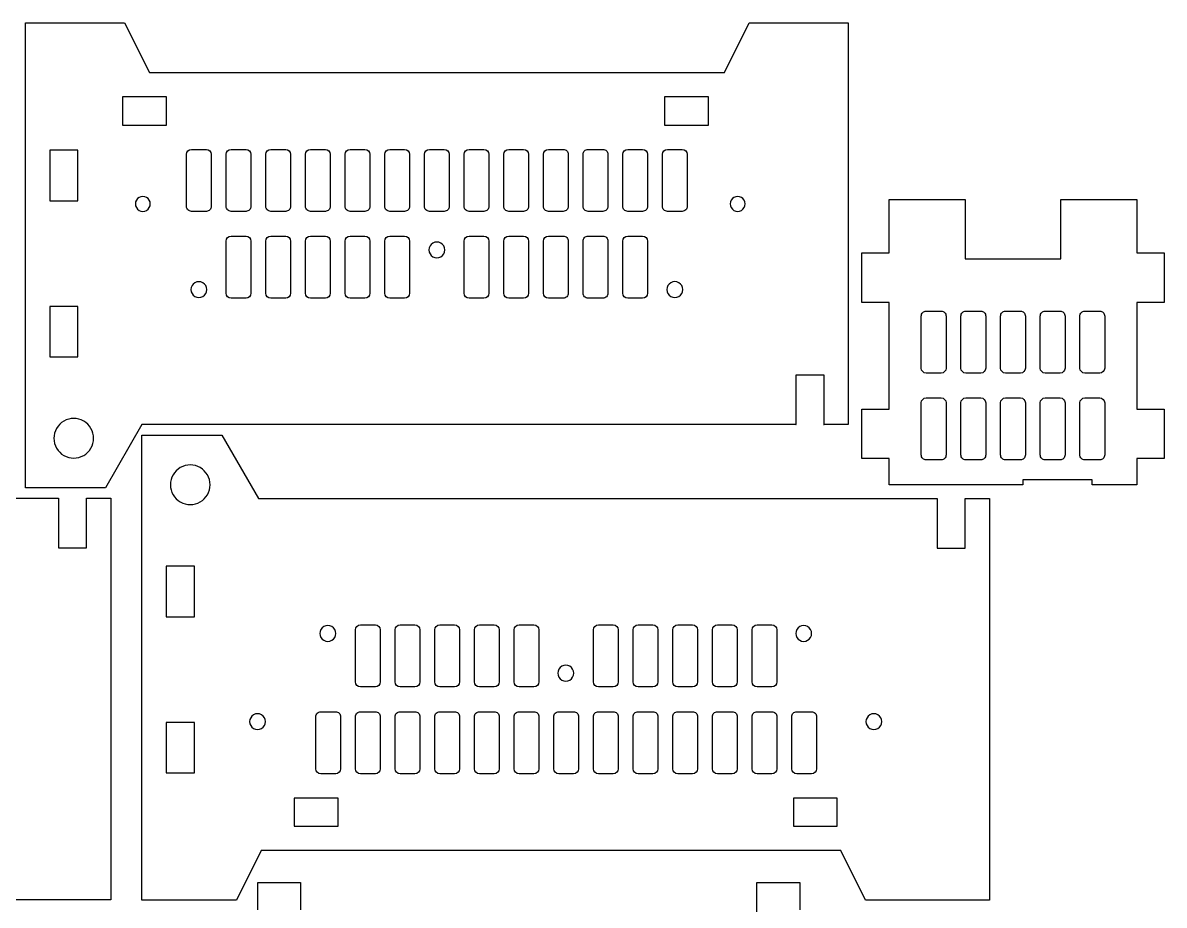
# Model space of a CAD drawing. Extents: x 15 to 433, y 11 to 392.
# Drawn here: x 187.1 to 417.4, y 214.4 to 392.3 of the extents above; entities that cross this region are included whole.
import ezdxf

# ---------------------------------------------------------------- set-up
doc = ezdxf.new("R2010")
doc.units = 0
doc.layers.add('Layer_1', color=7, linetype='CONTINUOUS')

msp = doc.modelspace()

# ---------------------------------------------------------------- linework, layer by layer
at = {"layer": 'Layer_1', "color": 7}
for points in [[(343.061779, 311.257976), (343.161765, 311.257976), (343.161765, 311.257958), (339.355935, 311.257958), (339.355935, 311.257693), (211.161799, 311.257693), (203.800742, 298.507964), (187.661756, 298.507964), (187.661756, 392.258174), (207.661862, 392.258174), (212.661909, 382.258145), (328.66212, 382.258145), (333.662119, 392.258174), (353.662251, 392.258174), (353.662251, 311.257662), (348.662226, 311.257662), (348.662226, 311.257926), (348.662226, 311.257926), (348.662226, 311.257945), (348.762239, 311.257945), (348.762239, 321.257966), (348.662226, 321.257966), (348.662226, 321.257966), (343.162215, 321.257966), (343.162215, 321.257966), (343.062229, 321.257966)], [(216.095938, 377.358132), (207.244879, 377.358132), (207.244879, 371.658098), (216.095938, 371.658098)], [(325.42774, 377.358132), (316.576721, 377.358132), (316.576721, 371.658098), (325.42774, 371.658098)], [(192.561473, 366.607932), (192.561473, 356.407904), (198.261475, 356.407904), (198.261475, 366.607932)], [(377.205337, 344.653554), (396.555387, 344.653554), (396.555387, 356.65358), (411.880223, 356.65358), (411.880223, 345.903685), (417.380226, 345.903685), (417.380226, 335.903698), (411.880223, 335.903698), (411.880223, 314.403615), (417.380226, 314.403615), (417.380226, 304.403602), (411.880223, 304.403602), (411.880223, 299.153418), (402.880441, 299.153418), (402.880441, 300.153412), (388.880402, 300.153412), (388.880402, 299.153418), (361.880501, 299.153418), (361.880501, 304.403602), (356.380498, 304.403602), (356.380498, 314.403615), (361.880501, 314.403615), (361.880501, 335.903698), (356.380498, 335.903698), (356.380498, 345.903685), (361.880501, 345.903685), (361.880501, 356.65358), (377.205337, 356.65358)], [(198.261475, 335.10787), (192.561473, 335.10787), (192.561473, 324.907848), (198.261475, 324.907848)], [(194.302665, 296.459805), (194.302665, 286.459789), (200.002672, 286.459789), (200.002672, 296.459805), (204.903135, 296.459805), (204.903135, 215.459634), (184.903002, 215.459634), (179.903004, 225.459661), (63.902763, 225.459661), (58.902754, 215.459634), (38.902634, 215.459634), (38.902634, 309.209531), (55.04162, 309.209531), (62.40268, 296.459805)], [(371.561453, 286.391368), (377.261455, 286.391368), (377.261455, 296.391386), (382.161145, 296.391386), (382.161145, 215.390575), (357.161098, 215.390575), (352.161078, 225.390602), (235.245016, 225.390602), (230.245002, 215.390575), (211.160961, 215.390575), (211.160961, 309.141118), (227.299949, 309.141118), (234.661009, 296.391386), (371.561453, 296.391386)], [(216.061127, 272.541008), (221.761137, 272.541008), (221.761137, 282.741036), (216.061127, 282.741036)], [(216.061127, 241.040949), (221.761137, 241.040949), (221.761137, 251.240974), (216.061127, 251.240974)], [(241.895177, 230.29059), (250.7462, 230.29059), (250.7462, 235.990627), (241.895177, 235.990627)], [(342.576144, 230.29059), (351.42715, 230.29059), (351.42715, 235.990627), (342.576144, 235.990627)]]:
    msp.add_lwpolyline(points, close=True, dxfattribs=at)
for points in [[(221.161548, 366.757922), (224.161528, 366.757922)], [(229.161548, 366.757922), (232.161555, 366.757922)], [(237.161548, 366.757922), (240.161555, 366.757922)], [(245.161575, 366.757922), (248.161581, 366.757922)], [(253.161601, 366.757922), (256.161608, 366.757922)], [(261.161627, 366.757922), (264.161608, 366.757922)], [(269.161627, 366.757922), (272.161634, 366.757922)], [(277.161654, 366.757922), (280.161634, 366.757922)], [(285.161649, 366.757922), (288.161658, 366.757922)], [(293.161659, 366.757922), (296.161666, 366.757922)], [(301.161694, 366.757922), (304.161679, 366.757922)], [(309.161707, 366.757922), (312.161719, 366.757922)], [(317.161717, 366.757922), (320.161729, 366.757922)], [(220.161528, 355.25776), (220.161528, 365.757928)], [(225.161548, 365.757928), (225.161548, 355.25776)], [(228.161555, 355.25776), (228.161555, 365.757928)], [(233.161548, 365.757928), (233.161548, 355.25776)], [(236.161555, 355.25776), (236.161555, 365.757928)], [(241.161575, 365.757928), (241.161575, 355.25776)], [(244.161555, 355.25776), (244.161555, 365.757928)], [(249.161575, 365.757928), (249.161575, 355.25776)], [(252.161608, 355.25776), (252.161608, 365.757928)], [(257.161601, 365.757928), (257.161601, 355.25776)], [(260.161608, 355.25776), (260.161608, 365.757928)], [(265.161627, 365.757928), (265.161627, 355.25776)], [(268.161634, 355.25776), (268.161634, 365.757928)], [(273.161627, 365.757928), (273.161627, 355.25776)], [(276.161634, 355.25776), (276.161634, 365.757928)], [(281.161654, 365.757928), (281.161654, 355.25776)], [(284.16165, 355.25776), (284.16165, 365.757928)], [(289.161654, 365.757928), (289.161654, 355.25776)], [(292.161663, 355.25776), (292.161663, 365.757928)], [(297.161688, 365.757928), (297.161688, 355.25776)], [(300.161674, 355.25776), (300.161674, 365.757928)], [(305.161702, 365.757928), (305.161702, 355.25776)], [(308.161711, 355.25776), (308.161711, 365.757928)], [(313.161712, 365.757928), (313.161712, 355.25776)], [(316.161724, 355.25776), (316.161724, 365.757928)], [(321.161723, 365.757928), (321.161723, 355.25776)], [(224.161528, 354.257737), (221.161548, 354.257737)], [(232.161555, 354.257737), (229.161548, 354.257737)], [(240.161555, 354.257737), (237.161548, 354.257737)], [(248.161581, 354.257737), (245.161575, 354.257737)], [(256.161608, 354.257737), (253.161601, 354.257737)], [(264.161608, 354.257737), (261.161627, 354.257737)], [(272.161634, 354.257737), (269.161627, 354.257737)], [(280.161634, 354.257737), (277.161654, 354.257737)], [(288.161658, 354.257737), (285.161649, 354.257737)], [(296.161666, 354.257737), (293.161659, 354.257737)], [(304.161679, 354.257737), (301.161694, 354.257737)], [(312.161719, 354.257737), (309.161707, 354.257737)], [(320.161729, 354.257737), (317.161717, 354.257737)], [(228.161555, 337.757706), (228.161555, 348.257904)], [(229.161548, 349.257897), (232.161555, 349.257897)], [(233.161548, 348.257904), (233.161548, 337.757706)], [(236.161555, 337.757706), (236.161555, 348.257904)], [(237.161548, 349.257897), (240.161555, 349.257897)], [(241.161575, 348.257904), (241.161575, 337.757706)], [(244.161555, 337.757706), (244.161555, 348.257904)], [(245.161575, 349.257897), (248.161581, 349.257897)], [(249.161575, 348.257904), (249.161575, 337.757706)], [(252.161608, 337.757706), (252.161608, 348.257904)], [(253.161601, 349.257897), (256.161608, 349.257897)], [(257.161601, 348.257904), (257.161601, 337.757706)], [(260.161608, 337.757706), (260.161608, 348.257904)], [(261.161627, 349.257897), (264.161608, 349.257897)], [(265.161627, 348.257904), (265.161627, 337.757706)], [(276.161634, 337.757706), (276.161634, 348.257904)], [(277.161654, 349.257897), (280.161634, 349.257897)], [(281.161654, 348.257904), (281.161654, 337.757706)], [(284.16165, 337.757706), (284.16165, 348.257904)], [(285.161649, 349.257897), (288.161658, 349.257897)], [(289.161654, 348.257904), (289.161654, 337.757706)], [(292.161663, 337.757706), (292.161663, 348.257904)], [(293.161659, 349.257897), (296.161666, 349.257897)], [(297.161688, 348.257904), (297.161688, 337.757706)], [(300.161674, 337.757706), (300.161674, 348.257904)], [(301.161694, 349.257897), (304.161679, 349.257897)], [(305.161702, 348.257904), (305.161702, 337.757706)], [(308.161711, 337.757706), (308.161711, 348.257904)], [(309.161707, 349.257897), (312.161719, 349.257897)], [(313.161712, 348.257904), (313.161712, 337.757706)], [(232.161555, 336.757713), (229.161548, 336.757713)], [(240.161555, 336.757713), (237.161548, 336.757713)], [(248.161581, 336.757713), (245.161575, 336.757713)], [(256.161608, 336.757713), (253.161601, 336.757713)], [(264.161608, 336.757713), (261.161627, 336.757713)], [(280.161634, 336.757713), (277.161654, 336.757713)], [(288.161658, 336.757713), (285.161649, 336.757713)], [(296.161666, 336.757713), (293.161659, 336.757713)], [(304.161679, 336.757713), (301.161694, 336.757713)], [(312.161719, 336.757713), (309.161707, 336.757713)], [(369.380332, 334.153557), (372.380339, 334.153557)], [(377.380359, 334.153557), (380.380365, 334.153557)], [(385.380359, 334.153557), (388.380365, 334.153557)], [(393.380385, 334.153557), (396.380365, 334.153557)], [(401.380385, 334.153557), (404.380418, 334.153557)], [(368.380339, 322.653356), (368.380339, 333.153511)], [(373.380332, 333.153511), (373.380332, 322.653356)], [(376.380339, 322.653356), (376.380339, 333.153511)], [(381.380359, 333.153511), (381.380359, 322.653356)], [(384.380365, 322.653356), (384.380365, 333.153511)], [(389.380359, 333.153511), (389.380359, 322.653356)], [(392.380365, 322.653356), (392.380365, 333.153511)], [(397.380385, 333.153511), (397.380385, 322.653356)], [(400.380392, 322.653356), (400.380392, 333.153511)], [(405.380412, 333.153511), (405.380412, 322.653356)], [(372.380339, 321.653362), (369.380332, 321.653362)], [(380.380365, 321.653362), (377.380359, 321.653362)], [(388.380365, 321.653362), (385.380359, 321.653362)], [(396.380365, 321.653362), (393.380385, 321.653362)], [(404.380418, 321.653362), (401.380385, 321.653362)], [(368.380339, 305.153326), (368.380339, 315.653508)], [(369.380332, 316.653501), (372.380339, 316.653501)], [(373.380332, 315.653508), (373.380332, 305.153326)], [(376.380339, 305.153326), (376.380339, 315.653508)], [(377.380359, 316.653501), (380.380365, 316.653501)], [(381.380359, 315.653508), (381.380359, 305.153326)], [(384.380365, 305.153326), (384.380365, 315.653508)], [(385.380359, 316.653501), (388.380365, 316.653501)], [(389.380359, 315.653508), (389.380359, 305.153326)], [(392.380365, 305.153326), (392.380365, 315.653508)], [(393.380385, 316.653501), (396.380365, 316.653501)], [(397.380385, 315.653508), (397.380385, 305.153326)], [(400.380392, 305.153326), (400.380392, 315.653508)], [(401.380385, 316.653501), (404.380418, 316.653501)], [(405.380412, 315.653508), (405.380412, 305.153326)], [(372.380339, 304.153306), (369.380332, 304.153306)], [(380.380365, 304.153306), (377.380359, 304.153306)], [(388.380365, 304.153306), (385.380359, 304.153306)], [(396.380365, 304.153306), (393.380385, 304.153306)], [(404.380418, 304.153306), (401.380385, 304.153306)], [(254.248322, 259.390821), (254.248322, 269.891016)], [(255.248324, 270.891012), (258.24833, 270.891012)], [(259.248331, 269.891016), (259.248331, 259.390821)], [(262.248335, 259.390821), (262.248335, 269.891016)], [(263.248339, 270.891012), (266.248343, 270.891012)], [(267.248347, 269.891016), (267.248347, 259.390821)], [(270.248354, 259.390821), (270.248354, 269.891016)], [(271.248355, 270.891012), (274.248362, 270.891012)], [(275.248363, 269.891016), (275.248363, 259.390821)], [(278.248367, 259.390821), (278.248367, 269.891016)], [(279.248371, 270.891012), (282.248378, 270.891012)], [(283.248379, 269.891016), (283.248379, 259.390821)], [(286.248386, 259.390821), (286.248386, 269.891016)], [(287.248387, 270.891012), (290.248404, 270.891012)], [(291.248398, 269.891016), (291.248398, 259.390821)], [(302.248404, 259.390821), (302.248404, 269.891016)], [(303.248424, 270.891012), (306.248404, 270.891012)], [(307.248424, 269.891016), (307.248424, 259.390821)], [(310.248431, 259.390821), (310.248431, 269.891016)], [(311.248424, 270.891012), (314.248431, 270.891012)], [(315.248424, 269.891016), (315.248424, 259.390821)], [(318.248431, 259.390821), (318.248431, 269.891016)], [(319.248451, 270.891012), (322.248457, 270.891012)], [(323.248477, 269.891016), (323.248477, 259.390821)], [(326.248457, 259.390821), (326.248457, 269.891016)], [(327.248477, 270.891012), (330.248484, 270.891012)], [(331.248477, 269.891016), (331.248477, 259.390821)], [(334.248484, 259.390821), (334.248484, 269.891016)], [(335.248477, 270.891012), (338.248484, 270.891012)], [(339.248477, 269.891016), (339.248477, 259.390821)], [(258.24833, 258.390825), (255.248324, 258.390825)], [(266.248343, 258.390825), (263.248339, 258.390825)], [(274.248362, 258.390825), (271.248355, 258.390825)], [(282.248378, 258.390825), (279.248371, 258.390825)], [(290.248404, 258.390825), (287.248387, 258.390825)], [(306.248404, 258.390825), (303.248424, 258.390825)], [(314.248431, 258.390825), (311.248424, 258.390825)], [(322.248457, 258.390825), (319.248451, 258.390825)], [(330.248484, 258.390825), (327.248477, 258.390825)], [(338.248484, 258.390825), (335.248477, 258.390825)], [(247.248305, 253.390983), (250.248312, 253.390983)], [(255.248324, 253.390983), (258.24833, 253.390983)], [(263.248339, 253.390983), (266.248343, 253.390983)], [(271.248355, 253.390983), (274.248362, 253.390983)], [(279.248371, 253.390983), (282.248378, 253.390983)], [(287.248387, 253.390983), (290.248404, 253.390983)], [(295.248398, 253.390983), (298.248404, 253.390983)], [(303.248424, 253.390983), (306.248404, 253.390983)], [(311.248424, 253.390983), (314.248431, 253.390983)], [(319.248451, 253.390983), (322.248457, 253.390983)], [(327.248477, 253.390983), (330.248484, 253.390983)], [(335.248477, 253.390983), (338.248484, 253.390983)], [(343.248503, 253.390983), (346.24851, 253.390983)], [(246.248304, 241.890794), (246.248304, 252.390963)], [(251.248316, 252.390963), (251.248316, 241.890794)], [(254.248322, 241.890794), (254.248322, 252.390963)], [(259.248331, 252.390963), (259.248331, 241.890794)], [(262.248335, 241.890794), (262.248335, 252.390963)], [(267.248347, 252.390963), (267.248347, 241.890794)], [(270.248354, 241.890794), (270.248354, 252.390963)], [(275.248363, 252.390963), (275.248363, 241.890794)], [(278.248367, 241.890794), (278.248367, 252.390963)], [(283.248379, 252.390963), (283.248379, 241.890794)], [(286.248386, 241.890794), (286.248386, 252.390963)], [(291.248398, 252.390963), (291.248398, 241.890794)], [(294.248404, 241.890794), (294.248404, 252.390963)], [(299.248398, 252.390963), (299.248398, 241.890794)], [(302.248404, 241.890794), (302.248404, 252.390963)], [(307.248424, 252.390963), (307.248424, 241.890794)], [(310.248431, 241.890794), (310.248431, 252.390963)], [(315.248424, 252.390963), (315.248424, 241.890794)], [(318.248431, 241.890794), (318.248431, 252.390963)], [(323.248477, 252.390963), (323.248477, 241.890794)], [(326.248457, 241.890794), (326.248457, 252.390963)], [(331.248477, 252.390963), (331.248477, 241.890794)], [(334.248484, 241.890794), (334.248484, 252.390963)], [(339.248477, 252.390963), (339.248477, 241.890794)], [(342.248484, 241.890794), (342.248484, 252.390963)], [(347.248503, 252.390963), (347.248503, 241.890794)], [(250.248312, 240.890798), (247.248305, 240.890798)], [(258.24833, 240.890798), (255.248324, 240.890798)], [(266.248343, 240.890798), (263.248339, 240.890798)], [(274.248362, 240.890798), (271.248355, 240.890798)], [(282.248378, 240.890798), (279.248371, 240.890798)], [(290.248404, 240.890798), (287.248387, 240.890798)], [(298.248404, 240.890798), (295.248398, 240.890798)], [(306.248404, 240.890798), (303.248424, 240.890798)], [(314.248431, 240.890798), (311.248424, 240.890798)], [(322.248457, 240.890798), (319.248451, 240.890798)], [(330.248484, 240.890798), (327.248477, 240.890798)], [(338.248484, 240.890798), (335.248477, 240.890798)], [(346.24851, 240.890798), (343.248503, 240.890798)], [(234.532234, 213.448056), (234.532234, 218.94807), (243.183252, 218.94807), (243.183252, 213.448056)], [(335.213182, 211.448056), (335.213182, 218.94807), (343.864189, 218.94807), (343.864189, 213.448056)]]:
    msp.add_lwpolyline(points, dxfattribs=at)
for points in [[(220.161528, 365.757928), (220.161528, 366.310212), (220.609256, 366.757922), (221.161548, 366.757922)], [(224.161528, 366.757922), (224.71382, 366.757922), (225.161548, 366.310212), (225.161548, 365.757928)], [(228.161555, 365.757928), (228.161555, 366.310212), (228.609256, 366.757922), (229.161548, 366.757922)], [(232.161555, 366.757922), (232.71382, 366.757922), (233.161548, 366.310212), (233.161548, 365.757928)], [(236.161555, 365.757928), (236.161555, 366.310212), (236.609283, 366.757922), (237.161548, 366.757922)], [(240.161555, 366.757922), (240.713846, 366.757922), (241.161548, 366.310212), (241.161575, 365.757928)], [(244.161555, 365.757928), (244.161581, 366.310212), (244.609283, 366.757922), (245.161575, 366.757922)], [(248.161581, 366.757922), (248.713846, 366.757922), (249.161575, 366.310212), (249.161575, 365.757928)], [(252.161608, 365.757928), (252.161608, 366.310212), (252.609309, 366.757922), (253.161601, 366.757922)], [(256.161608, 366.757922), (256.713899, 366.757922), (257.161601, 366.310212), (257.161601, 365.757928)], [(260.161608, 365.757928), (260.161608, 366.310212), (260.609336, 366.757922), (261.161627, 366.757922)], [(264.161608, 366.757922), (264.713899, 366.757922), (265.161627, 366.310212), (265.161627, 365.757928)], [(268.161634, 365.757928), (268.161634, 366.310212), (268.609336, 366.757922), (269.161627, 366.757922)], [(272.161634, 366.757922), (272.713899, 366.757922), (273.161627, 366.310212), (273.161627, 365.757928)], [(276.161634, 365.757928), (276.161634, 366.310212), (276.609362, 366.757922), (277.161654, 366.757922)], [(280.161634, 366.757922), (280.713926, 366.757922), (281.161627, 366.310212), (281.161654, 365.757928)], [(284.16165, 365.757928), (284.161658, 366.310209), (284.609368, 366.757919), (285.161649, 366.757922)], [(288.161658, 366.757922), (288.713939, 366.757919), (289.161649, 366.310209), (289.161654, 365.757928)], [(292.161663, 365.757928), (292.161668, 366.310209), (292.609378, 366.757919), (293.161659, 366.757922)], [(296.161666, 366.757922), (296.426887, 366.757927), (296.681247, 366.652575), (296.868786, 366.465041)], [(296.868786, 366.465041), (297.056329, 366.277501), (297.161688, 366.023147), (297.161688, 365.757928)], [(300.161674, 365.757928), (300.161676, 366.023147), (300.267036, 366.277501), (300.454578, 366.465041)], [(300.454578, 366.465041), (300.642118, 366.652575), (300.896475, 366.757927), (301.161694, 366.757922)], [(304.161679, 366.757922), (304.426898, 366.757927), (304.681258, 366.652575), (304.868797, 366.465041)], [(304.868797, 366.465041), (305.056339, 366.277501), (305.161699, 366.023147), (305.161702, 365.757928)], [(308.161711, 365.757928), (308.161716, 366.310209), (308.609426, 366.757919), (309.161707, 366.757922)], [(312.161719, 366.757922), (312.713997, 366.757919), (313.161707, 366.310209), (313.161712, 365.757928)], [(316.161724, 365.757928), (316.161727, 366.310209), (316.609436, 366.757919), (317.161717, 366.757922)], [(320.161729, 366.757922), (320.714008, 366.757919), (321.161717, 366.310209), (321.161723, 365.757928)], [(210.594585, 357.058039), (210.130321, 356.789846), (209.844491, 356.294247), (209.844888, 355.758087)], [(212.09525, 357.058039), (211.630959, 357.326231), (211.05885, 357.326231), (210.594585, 357.058039)], [(212.844921, 355.758087), (212.844921, 356.294247), (212.559488, 356.789846), (212.09525, 357.058039)], [(330.595154, 357.057129), (330.131051, 356.789179), (329.845152, 356.293988), (329.845152, 355.758087)], [(332.09516, 357.057129), (331.631059, 357.32508), (331.059257, 357.32508), (330.595154, 357.057129)], [(332.845164, 355.758087), (332.845164, 356.293988), (332.559263, 356.789179), (332.09516, 357.057129)], [(209.844888, 355.758087), (209.844888, 355.221927), (210.130321, 354.726328), (210.594585, 354.458135)], [(212.09525, 354.458135), (212.559488, 354.726328), (212.845318, 355.221927), (212.844921, 355.758087)], [(220.454422, 354.550636), (220.266885, 354.738178), (220.161528, 354.992541), (220.161528, 355.25776)], [(225.161548, 355.25776), (225.161548, 354.992541), (225.056191, 354.738178), (224.868654, 354.550636)], [(228.454422, 354.550636), (228.266885, 354.738178), (228.161528, 354.992541), (228.161555, 355.25776)], [(233.161548, 355.25776), (233.161548, 354.992541), (233.056191, 354.738178), (232.868654, 354.550636)], [(236.454449, 354.550636), (236.266912, 354.738178), (236.161555, 354.992541), (236.161555, 355.25776)], [(241.161575, 355.25776), (241.161575, 354.992541), (241.056217, 354.738178), (240.868681, 354.550636)], [(244.454449, 354.550636), (244.266912, 354.738178), (244.161555, 354.992541), (244.161555, 355.25776)], [(249.161575, 355.25776), (249.161575, 354.992541), (249.056217, 354.738178), (248.868681, 354.550636)], [(252.454502, 354.550636), (252.266965, 354.738178), (252.161608, 354.992541), (252.161608, 355.25776)], [(257.161601, 355.25776), (257.161601, 354.992541), (257.05627, 354.738178), (256.868734, 354.550636)], [(260.454502, 354.550636), (260.266965, 354.738178), (260.161608, 354.992541), (260.161608, 355.25776)], [(265.161627, 355.25776), (265.161627, 354.992541), (265.05627, 354.738178), (264.868734, 354.550636)], [(268.454502, 354.550636), (268.266965, 354.738178), (268.161608, 354.992541), (268.161634, 355.25776)], [(273.161627, 355.25776), (273.161627, 354.992541), (273.05627, 354.738178), (272.868734, 354.550636)], [(276.454528, 354.550636), (276.266991, 354.738178), (276.161634, 354.992541), (276.161634, 355.25776)], [(281.161654, 355.25776), (281.161654, 354.992541), (281.056297, 354.738178), (280.86876, 354.550636)], [(284.454536, 354.550642), (284.267002, 354.738181), (284.161645, 354.992541), (284.16165, 355.25776)], [(289.161654, 355.25776), (289.161657, 354.992541), (289.056305, 354.738181), (288.868768, 354.550642)], [(292.454547, 354.550642), (292.267012, 354.738181), (292.161655, 354.992541), (292.161663, 355.25776)], [(297.161688, 355.25776), (297.161694, 354.992538), (297.056336, 354.738173), (296.868797, 354.550631)], [(300.454568, 354.550631), (300.267028, 354.738173), (300.161668, 354.992538), (300.161674, 355.25776)], [(305.161702, 355.25776), (305.161704, 354.992538), (305.056347, 354.738173), (304.868808, 354.550631)], [(308.454597, 354.550642), (308.26706, 354.738181), (308.161708, 354.992541), (308.161711, 355.25776)], [(313.161712, 355.25776), (313.161717, 354.992541), (313.056363, 354.738181), (312.868826, 354.550642)], [(316.454607, 354.550642), (316.267071, 354.738181), (316.161716, 354.992541), (316.161724, 355.25776)], [(321.161723, 355.25776), (321.161728, 354.992541), (321.056373, 354.738181), (320.868837, 354.550642)], [(329.845152, 355.758087), (329.845152, 355.222189), (330.131051, 354.726994), (330.595154, 354.459043)], [(332.09516, 354.459043), (332.559263, 354.726994), (332.845164, 355.222189), (332.845164, 355.758087)], [(210.594585, 354.458135), (211.05885, 354.189943), (211.630959, 354.189943), (212.09525, 354.458135)], [(221.161548, 354.257737), (220.896303, 354.257737), (220.641959, 354.363097), (220.454422, 354.550636)], [(224.868654, 354.550636), (224.681117, 354.363097), (224.426747, 354.257737), (224.161528, 354.257737)], [(229.161548, 354.257737), (228.89633, 354.257737), (228.641959, 354.363097), (228.454422, 354.550636)], [(232.868654, 354.550636), (232.681117, 354.363097), (232.426773, 354.257737), (232.161555, 354.257737)], [(237.161548, 354.257737), (236.89633, 354.257737), (236.641985, 354.363097), (236.454449, 354.550636)], [(240.868681, 354.550636), (240.681144, 354.363097), (240.426773, 354.257737), (240.161555, 354.257737)], [(245.161575, 354.257737), (244.896356, 354.257737), (244.641985, 354.363097), (244.454449, 354.550636)], [(248.868681, 354.550636), (248.681144, 354.363097), (248.4268, 354.257737), (248.161581, 354.257737)], [(253.161601, 354.257737), (252.896382, 354.257737), (252.642038, 354.363097), (252.454502, 354.550636)], [(256.868734, 354.550636), (256.681197, 354.363097), (256.426826, 354.257737), (256.161608, 354.257737)], [(261.161627, 354.257737), (260.896382, 354.257737), (260.642038, 354.363097), (260.454502, 354.550636)], [(264.868734, 354.550636), (264.681197, 354.363097), (264.426826, 354.257737), (264.161608, 354.257737)], [(269.161627, 354.257737), (268.896409, 354.257737), (268.642038, 354.363097), (268.454502, 354.550636)], [(272.868734, 354.550636), (272.681197, 354.363097), (272.426853, 354.257737), (272.161634, 354.257737)], [(277.161654, 354.257737), (276.896409, 354.257737), (276.642065, 354.363097), (276.454528, 354.550636)], [(280.86876, 354.550636), (280.681223, 354.363097), (280.426853, 354.257737), (280.161634, 354.257737)], [(285.161649, 354.257737), (284.896427, 354.25774), (284.642073, 354.363099), (284.454536, 354.550642)], [(288.868768, 354.550642), (288.681234, 354.363099), (288.426876, 354.25774), (288.161658, 354.257737)], [(293.161659, 354.257737), (292.896438, 354.25774), (292.642083, 354.363099), (292.454547, 354.550642)], [(296.868797, 354.550631), (296.681255, 354.363089), (296.426892, 354.257732), (296.161666, 354.257737)], [(301.161694, 354.257737), (300.896472, 354.257732), (300.64211, 354.363089), (300.454568, 354.550631)], [(304.868808, 354.550631), (304.681266, 354.363089), (304.426903, 354.257732), (304.161679, 354.257737)], [(309.161707, 354.257737), (308.896486, 354.25774), (308.642131, 354.363099), (308.454597, 354.550642)], [(312.868826, 354.550642), (312.681292, 354.363099), (312.426935, 354.25774), (312.161719, 354.257737)], [(317.161717, 354.257737), (316.896496, 354.25774), (316.642142, 354.363099), (316.454607, 354.550642)], [(320.868837, 354.550642), (320.681303, 354.363099), (320.426945, 354.25774), (320.161729, 354.257737)], [(330.595154, 354.459043), (331.059257, 354.191094), (331.631059, 354.191094), (332.09516, 354.459043)], [(228.161555, 348.257904), (228.161555, 348.810185), (228.609256, 349.257897), (229.161548, 349.257897)], [(232.161555, 349.257897), (232.71382, 349.257897), (233.161548, 348.810185), (233.161548, 348.257904)], [(236.161555, 348.257904), (236.161555, 348.810185), (236.609283, 349.257897), (237.161548, 349.257897)], [(240.161555, 349.257897), (240.713846, 349.257897), (241.161548, 348.810185), (241.161575, 348.257904)], [(244.161555, 348.257904), (244.161581, 348.810185), (244.609283, 349.257897), (245.161575, 349.257897)], [(248.161581, 349.257897), (248.713846, 349.257897), (249.161575, 348.810185), (249.161575, 348.257904)], [(252.161608, 348.257904), (252.161608, 348.810185), (252.609309, 349.257897), (253.161601, 349.257897)], [(256.161608, 349.257897), (256.713899, 349.257897), (257.161601, 348.810185), (257.161601, 348.257904)], [(260.161608, 348.257904), (260.161608, 348.810185), (260.609336, 349.257897), (261.161627, 349.257897)], [(264.161608, 349.257897), (264.713899, 349.257897), (265.161627, 348.810185), (265.161627, 348.257904)], [(269.861636, 347.865331), (269.366574, 347.579517), (269.061615, 347.051316), (269.061615, 346.479686)], [(271.461625, 347.865331), (270.96659, 348.151144), (270.356672, 348.151144), (269.861636, 347.865331)], [(272.26162, 346.479686), (272.26162, 347.051316), (271.956661, 347.579517), (271.461625, 347.865331)], [(276.161634, 348.257904), (276.161634, 348.810185), (276.609362, 349.257897), (277.161654, 349.257897)], [(280.161634, 349.257897), (280.713926, 349.257897), (281.161627, 348.810185), (281.161654, 348.257904)], [(284.16165, 348.257904), (284.161658, 348.810182), (284.609368, 349.257892), (285.161649, 349.257897)], [(288.161658, 349.257897), (288.713939, 349.257892), (289.161649, 348.810182), (289.161654, 348.257904)], [(292.161663, 348.257904), (292.161668, 348.810182), (292.609378, 349.257892), (293.161659, 349.257897)], [(296.161666, 349.257897), (296.426887, 349.257902), (296.681247, 349.152548), (296.868786, 348.965011)], [(296.868786, 348.965011), (297.056329, 348.777477), (297.161688, 348.523122), (297.161688, 348.257904)], [(300.161674, 348.257904), (300.161676, 348.523122), (300.267036, 348.777477), (300.454578, 348.965011)], [(300.454578, 348.965011), (300.642118, 349.152548), (300.896475, 349.257902), (301.161694, 349.257897)], [(304.161679, 349.257897), (304.426898, 349.257902), (304.681258, 349.152548), (304.868797, 348.965011)], [(304.868797, 348.965011), (305.056339, 348.777477), (305.161699, 348.523122), (305.161702, 348.257904)], [(308.161711, 348.257904), (308.161716, 348.810182), (308.609426, 349.257892), (309.161707, 349.257897)], [(312.161719, 349.257897), (312.713997, 349.257892), (313.161707, 348.810182), (313.161712, 348.257904)], [(269.061615, 346.479686), (269.061615, 345.908061), (269.366574, 345.379857), (269.861636, 345.094043)], [(271.461625, 345.094043), (271.956661, 345.379857), (272.26162, 345.908061), (272.26162, 346.479686)], [(269.861636, 345.094043), (270.356672, 344.80823), (270.96659, 344.80823), (271.461625, 345.094043)], [(221.861001, 339.866855), (221.365701, 339.580633), (221.060874, 339.051739), (221.061536, 338.479675)], [(221.061536, 338.479675), (221.061536, 337.907611), (221.365701, 337.378722), (221.861001, 337.092498)], [(223.462075, 339.866855), (222.966748, 340.153076), (222.356328, 340.153076), (221.861001, 339.866855)], [(224.261541, 338.479675), (224.261541, 339.051739), (223.957376, 339.580633), (223.462075, 339.866855)], [(223.462075, 337.092498), (223.957376, 337.378722), (224.262202, 337.907611), (224.261541, 338.479675)], [(317.859959, 339.870405), (317.364021, 339.583234), (317.059543, 339.052752), (317.061731, 338.479675)], [(317.061731, 338.479675), (317.059615, 337.9066), (317.364021, 337.376118), (317.859959, 337.088947)], [(319.463485, 339.870405), (318.967548, 340.157576), (318.355894, 340.157576), (317.859959, 339.870405)], [(320.261713, 338.479675), (320.263829, 339.052752), (319.959423, 339.583234), (319.463485, 339.870405)], [(319.463485, 337.088947), (319.959423, 337.376118), (320.263901, 337.9066), (320.261713, 338.479675)], [(221.861001, 337.092498), (222.356328, 336.806277), (222.966748, 336.806277), (223.462075, 337.092498)], [(229.161548, 336.757713), (228.609256, 336.757713), (228.161555, 337.205422), (228.161555, 337.757706)], [(233.161548, 337.757706), (233.161548, 337.205422), (232.71382, 336.757713), (232.161555, 336.757713)], [(237.161548, 336.757713), (236.609283, 336.757713), (236.161555, 337.205422), (236.161555, 337.757706)], [(241.161575, 337.757706), (241.161548, 337.205422), (240.713846, 336.757713), (240.161555, 336.757713)], [(245.161575, 336.757713), (244.609283, 336.757713), (244.161581, 337.205422), (244.161555, 337.757706)], [(249.161575, 337.757706), (249.161575, 337.205422), (248.713846, 336.757713), (248.161581, 336.757713)], [(253.161601, 336.757713), (252.609309, 336.757713), (252.161608, 337.205422), (252.161608, 337.757706)], [(257.161601, 337.757706), (257.161601, 337.205422), (256.713899, 336.757713), (256.161608, 336.757713)], [(261.161627, 336.757713), (260.609336, 336.757713), (260.161608, 337.205422), (260.161608, 337.757706)], [(265.161627, 337.757706), (265.161627, 337.205422), (264.713899, 336.757713), (264.161608, 336.757713)], [(277.161654, 336.757713), (276.609362, 336.757713), (276.161634, 337.205422), (276.161634, 337.757706)], [(281.161654, 337.757706), (281.161627, 337.205422), (280.713926, 336.757713), (280.161634, 336.757713)], [(285.161649, 336.757713), (284.609368, 336.757715), (284.161658, 337.205425), (284.16165, 337.757706)], [(289.161654, 337.757706), (289.161649, 337.205425), (288.713939, 336.757715), (288.161658, 336.757713)], [(293.161659, 336.757713), (292.609378, 336.757715), (292.161668, 337.205425), (292.161663, 337.757706)], [(296.868786, 337.050596), (296.681247, 336.863059), (296.426887, 336.757707), (296.161666, 336.757713)], [(297.161688, 337.757706), (297.161688, 337.492487), (297.056329, 337.23813), (296.868786, 337.050596)], [(300.454578, 337.050596), (300.267036, 337.23813), (300.161676, 337.492487), (300.161674, 337.757706)], [(301.161694, 336.757713), (300.896475, 336.757707), (300.642118, 336.863059), (300.454578, 337.050596)], [(304.868797, 337.050596), (304.681258, 336.863059), (304.426898, 336.757707), (304.161679, 336.757713)], [(305.161702, 337.757706), (305.161699, 337.492487), (305.056339, 337.23813), (304.868797, 337.050596)], [(309.161707, 336.757713), (308.609426, 336.757715), (308.161716, 337.205425), (308.161711, 337.757706)], [(313.161712, 337.757706), (313.161707, 337.205425), (312.713997, 336.757715), (312.161719, 336.757713)], [(317.859959, 337.088947), (318.355894, 336.801776), (318.967548, 336.801776), (319.463485, 337.088947)], [(368.380339, 333.153511), (368.380339, 333.418756), (368.485696, 333.6731), (368.673233, 333.860637)], [(368.673233, 333.860637), (368.86077, 334.048174), (369.115114, 334.153557), (369.380332, 334.153557)], [(372.380339, 334.153557), (372.645557, 334.153557), (372.899928, 334.048174), (373.087465, 333.860637)], [(373.087465, 333.860637), (373.275001, 333.6731), (373.380359, 333.418756), (373.380332, 333.153511)], [(376.380339, 333.153511), (376.380339, 333.418756), (376.485696, 333.6731), (376.673233, 333.860637)], [(376.673233, 333.860637), (376.86077, 334.048174), (377.11514, 334.153557), (377.380359, 334.153557)], [(380.380365, 334.153557), (380.645584, 334.153557), (380.899928, 334.048174), (381.087465, 333.860637)], [(381.087465, 333.860637), (381.275001, 333.6731), (381.380359, 333.418756), (381.380359, 333.153511)], [(384.380365, 333.153511), (384.380365, 333.418756), (384.485696, 333.6731), (384.673259, 333.860637)], [(384.673259, 333.860637), (384.860796, 334.048174), (385.11514, 334.153557), (385.380359, 334.153557)], [(388.380365, 334.153557), (388.645584, 334.153557), (388.899954, 334.048174), (389.087491, 333.860637)], [(389.087491, 333.860637), (389.275028, 333.6731), (389.380359, 333.418756), (389.380359, 333.153511)], [(392.380365, 333.153511), (392.380365, 333.418756), (392.485722, 333.6731), (392.673259, 333.860637)], [(392.673259, 333.860637), (392.860796, 334.048174), (393.11514, 334.153557), (393.380385, 334.153557)], [(396.380365, 334.153557), (396.645584, 334.153557), (396.899954, 334.048174), (397.087491, 333.860637)], [(397.087491, 333.860637), (397.275028, 333.6731), (397.380385, 333.418756), (397.380385, 333.153511)], [(400.380392, 333.153511), (400.380365, 333.418756), (400.485722, 333.6731), (400.673259, 333.860637)], [(400.673259, 333.860637), (400.860796, 334.048174), (401.115167, 334.153557), (401.380385, 334.153557)], [(404.380418, 334.153557), (404.645637, 334.153557), (404.899981, 334.048174), (405.087518, 333.860637)], [(405.087518, 333.860637), (405.275054, 333.6731), (405.380412, 333.418756), (405.380412, 333.153511)], [(369.380332, 321.653362), (368.828067, 321.653362), (368.380339, 322.101064), (368.380339, 322.653356)], [(373.380332, 322.653356), (373.380332, 322.101064), (372.93263, 321.653362), (372.380339, 321.653362)], [(377.380359, 321.653362), (376.828067, 321.653362), (376.380365, 322.101064), (376.380339, 322.653356)], [(381.380359, 322.653356), (381.380359, 322.101064), (380.93263, 321.653362), (380.380365, 321.653362)], [(385.380359, 321.653362), (384.828067, 321.653362), (384.380365, 322.101064), (384.380365, 322.653356)], [(389.380359, 322.653356), (389.380359, 322.101064), (388.932657, 321.653362), (388.380365, 321.653362)], [(393.380385, 321.653362), (392.828093, 321.653362), (392.380365, 322.101064), (392.380365, 322.653356)], [(397.380385, 322.653356), (397.380385, 322.101064), (396.932657, 321.653362), (396.380365, 321.653362)], [(401.380385, 321.653362), (400.828093, 321.653362), (400.380392, 322.101064), (400.380392, 322.653356)], [(405.380412, 322.653356), (405.380412, 322.101064), (404.932683, 321.653362), (404.380418, 321.653362)], [(368.380339, 315.653508), (368.380339, 316.205773), (368.828067, 316.653501), (369.380332, 316.653501)], [(372.380339, 316.653501), (372.93263, 316.653501), (373.380332, 316.205773), (373.380332, 315.653508)], [(376.380339, 315.653508), (376.380365, 316.205773), (376.828067, 316.653501), (377.380359, 316.653501)], [(380.380365, 316.653501), (380.93263, 316.653501), (381.380359, 316.205773), (381.380359, 315.653508)], [(384.380365, 315.653508), (384.380365, 316.205773), (384.828067, 316.653501), (385.380359, 316.653501)], [(388.380365, 316.653501), (388.932657, 316.653501), (389.380359, 316.205773), (389.380359, 315.653508)], [(392.380365, 315.653508), (392.380365, 316.205773), (392.828093, 316.653501), (393.380385, 316.653501)], [(396.380365, 316.653501), (396.932657, 316.653501), (397.380385, 316.205773), (397.380385, 315.653508)], [(400.380392, 315.653508), (400.380392, 316.205773), (400.828093, 316.653501), (401.380385, 316.653501)], [(404.380418, 316.653501), (404.932683, 316.653501), (405.380412, 316.205773), (405.380412, 315.653508)], [(195.411064, 311.973273), (194.173236, 311.258418), (193.410944, 309.937366), (193.411474, 308.507956)], [(199.41191, 311.973273), (198.174083, 312.688132), (196.648865, 312.688132), (195.411064, 311.973273)], [(201.411474, 308.507956), (201.411474, 309.937366), (200.649711, 311.258418), (199.41191, 311.973273)], [(193.411474, 308.507956), (193.411474, 307.078888), (194.173871, 305.758378), (195.411487, 305.043846)], [(199.411487, 305.043846), (200.649076, 305.758378), (201.411474, 307.078888), (201.411474, 308.507956)], [(195.411487, 305.043846), (196.649076, 304.329312), (198.173871, 304.329312), (199.411487, 305.043846)], [(368.673233, 304.4462), (368.485696, 304.633737), (368.380339, 304.888107), (368.380339, 305.153326)], [(369.380332, 304.153306), (369.115114, 304.153306), (368.86077, 304.258663), (368.673233, 304.4462)], [(373.087465, 304.4462), (372.899928, 304.258663), (372.645557, 304.153306), (372.380339, 304.153306)], [(373.380332, 305.153326), (373.380359, 304.888107), (373.275001, 304.633737), (373.087465, 304.4462)], [(376.673233, 304.4462), (376.485696, 304.633737), (376.380339, 304.888107), (376.380339, 305.153326)], [(377.380359, 304.153306), (377.11514, 304.153306), (376.86077, 304.258663), (376.673233, 304.4462)], [(381.087465, 304.4462), (380.899928, 304.258663), (380.645584, 304.153306), (380.380365, 304.153306)], [(381.380359, 305.153326), (381.380359, 304.888107), (381.275001, 304.633737), (381.087465, 304.4462)], [(384.673259, 304.4462), (384.485696, 304.633737), (384.380365, 304.888107), (384.380365, 305.153326)], [(385.380359, 304.153306), (385.11514, 304.153306), (384.860796, 304.258663), (384.673259, 304.4462)], [(389.087491, 304.4462), (388.899954, 304.258663), (388.645584, 304.153306), (388.380365, 304.153306)], [(389.380359, 305.153326), (389.380359, 304.888107), (389.275028, 304.633737), (389.087491, 304.4462)], [(392.673259, 304.4462), (392.485722, 304.633737), (392.380365, 304.888107), (392.380365, 305.153326)], [(393.380385, 304.153306), (393.11514, 304.153306), (392.860796, 304.258663), (392.673259, 304.4462)], [(397.087491, 304.4462), (396.899954, 304.258663), (396.645584, 304.153306), (396.380365, 304.153306)], [(397.380385, 305.153326), (397.380385, 304.888107), (397.275028, 304.633737), (397.087491, 304.4462)], [(400.673259, 304.4462), (400.485722, 304.633737), (400.380365, 304.888107), (400.380392, 305.153326)], [(401.380385, 304.153306), (401.115167, 304.153306), (400.860796, 304.258663), (400.673259, 304.4462)], [(405.087518, 304.4462), (404.899981, 304.258663), (404.645637, 304.153306), (404.380418, 304.153306)], [(405.380412, 305.153326), (405.380412, 304.888107), (405.275054, 304.633737), (405.087518, 304.4462)], [(218.910263, 302.606416), (217.67244, 301.891558), (216.910159, 300.570506), (216.910678, 299.141094)], [(222.911109, 302.606416), (221.67329, 303.32127), (220.148082, 303.32127), (218.910263, 302.606416)], [(224.910694, 299.141094), (224.911223, 300.570506), (224.148931, 301.891558), (222.911109, 302.606416)], [(216.910678, 299.141094), (216.910149, 297.711681), (217.67244, 296.390626), (218.910263, 295.675772)], [(222.911109, 295.675772), (224.148931, 296.390626), (224.911215, 297.711681), (224.910694, 299.141094)], [(218.910263, 295.675772), (220.148082, 294.960918), (221.67329, 294.960918), (222.911109, 295.675772)], [(247.861361, 270.554692), (247.36632, 270.268879), (247.061361, 269.740672), (247.061361, 269.169045)], [(249.461364, 270.554692), (248.966322, 270.840503), (248.356405, 270.840503), (247.861361, 270.554692)], [(250.261369, 269.169045), (250.261369, 269.740672), (249.956407, 270.268879), (249.461364, 270.554692)], [(254.248322, 269.891016), (254.248322, 270.4433), (254.69604, 270.891012), (255.248324, 270.891012)], [(258.24833, 270.891012), (258.800611, 270.891012), (259.248329, 270.4433), (259.248331, 269.891016)], [(262.248335, 269.891016), (262.248341, 270.4433), (262.696056, 270.891012), (263.248339, 270.891012)], [(266.248343, 270.891012), (266.800627, 270.891012), (267.248342, 270.4433), (267.248347, 269.891016)], [(270.248354, 269.891016), (270.248354, 270.4433), (270.696072, 270.891012), (271.248355, 270.891012)], [(274.248362, 270.891012), (274.800646, 270.891012), (275.248358, 270.4433), (275.248363, 269.891016)], [(278.248367, 269.891016), (278.248375, 270.4433), (278.69609, 270.891012), (279.248371, 270.891012)], [(282.248378, 270.891012), (282.800661, 270.891012), (283.248376, 270.4433), (283.248379, 269.891016)], [(286.248386, 269.891016), (286.248391, 270.4433), (286.696106, 270.891012), (287.248387, 270.891012)], [(290.248404, 270.891012), (290.800669, 270.891012), (291.248398, 270.4433), (291.248398, 269.891016)], [(302.248404, 269.891016), (302.248404, 270.4433), (302.696132, 270.891012), (303.248424, 270.891012)], [(306.248404, 270.891012), (306.800696, 270.891012), (307.248424, 270.4433), (307.248424, 269.891016)], [(310.248431, 269.891016), (310.248431, 270.4433), (310.696132, 270.891012), (311.248424, 270.891012)], [(314.248431, 270.891012), (314.800722, 270.891012), (315.248424, 270.4433), (315.248424, 269.891016)], [(318.248431, 269.891016), (318.248431, 270.4433), (318.696159, 270.891012), (319.248451, 270.891012)], [(322.248457, 270.891012), (322.800749, 270.891012), (323.248451, 270.4433), (323.248477, 269.891016)], [(326.248457, 269.891016), (326.248484, 270.4433), (326.696185, 270.891012), (327.248477, 270.891012)], [(330.248484, 270.891012), (330.800749, 270.891012), (331.248477, 270.4433), (331.248477, 269.891016)], [(334.248484, 269.891016), (334.248484, 270.4433), (334.696212, 270.891012), (335.248477, 270.891012)], [(338.248484, 270.891012), (338.800775, 270.891012), (339.248477, 270.4433), (339.248477, 269.891016)], [(343.861543, 270.554692), (343.366508, 270.268879), (343.061549, 269.740672), (343.061549, 269.169045)], [(345.461559, 270.554692), (344.966497, 270.840503), (344.356579, 270.840503), (343.861543, 270.554692)], [(346.261554, 269.169045), (346.261554, 269.740672), (345.956595, 270.268879), (345.461559, 270.554692)], [(247.061361, 269.169045), (247.061361, 268.59742), (247.36632, 268.069216), (247.861361, 267.783402)], [(247.861361, 267.783402), (248.356405, 267.497589), (248.966322, 267.497589), (249.461364, 267.783402)], [(249.461364, 267.783402), (249.956407, 268.069216), (250.261369, 268.59742), (250.261369, 269.169045)], [(343.061549, 269.169045), (343.061549, 268.59742), (343.366508, 268.069216), (343.861543, 267.783402)], [(343.861543, 267.783402), (344.356579, 267.497589), (344.966497, 267.497589), (345.461559, 267.783402)], [(345.461559, 267.783402), (345.956595, 268.069216), (346.261554, 268.59742), (346.261554, 269.169045)], [(295.861464, 262.554679), (295.366402, 262.268868), (295.061443, 261.740664), (295.061443, 261.169034)], [(297.461453, 262.554679), (296.966418, 262.84049), (296.3565, 262.84049), (295.861464, 262.554679)], [(298.261448, 261.169034), (298.261448, 261.740664), (297.956489, 262.268868), (297.461453, 262.554679)], [(295.061443, 261.169034), (295.061443, 260.597409), (295.366402, 260.069205), (295.861464, 259.783392)], [(297.461453, 259.783392), (297.956489, 260.069205), (298.261448, 260.597409), (298.261448, 261.169034)], [(255.248324, 258.390825), (254.69604, 258.390825), (254.248322, 258.838538), (254.248322, 259.390821)], [(259.248331, 259.390821), (259.248329, 258.838538), (258.800611, 258.390825), (258.24833, 258.390825)], [(263.248339, 258.390825), (262.696056, 258.390825), (262.248341, 258.838538), (262.248335, 259.390821)], [(267.248347, 259.390821), (267.248342, 258.838538), (266.800627, 258.390825), (266.248343, 258.390825)], [(271.248355, 258.390825), (270.696072, 258.390825), (270.248354, 258.838538), (270.248354, 259.390821)], [(275.248363, 259.390821), (275.248358, 258.838538), (274.800646, 258.390825), (274.248362, 258.390825)], [(279.248371, 258.390825), (278.69609, 258.390825), (278.248375, 258.838538), (278.248367, 259.390821)], [(283.248379, 259.390821), (283.248376, 258.838538), (282.800661, 258.390825), (282.248378, 258.390825)], [(287.248387, 258.390825), (286.696106, 258.390825), (286.248391, 258.838538), (286.248386, 259.390821)], [(291.248398, 259.390821), (291.248398, 258.838538), (290.800669, 258.390825), (290.248404, 258.390825)], [(295.861464, 259.783392), (296.3565, 259.497581), (296.966418, 259.497581), (297.461453, 259.783392)], [(303.248424, 258.390825), (302.696132, 258.390825), (302.248404, 258.838538), (302.248404, 259.390821)], [(307.248424, 259.390821), (307.248424, 258.838538), (306.800696, 258.390825), (306.248404, 258.390825)], [(311.248424, 258.390825), (310.696132, 258.390825), (310.248431, 258.838538), (310.248431, 259.390821)], [(315.248424, 259.390821), (315.248424, 258.838538), (314.800722, 258.390825), (314.248431, 258.390825)], [(319.248451, 258.390825), (318.696159, 258.390825), (318.248431, 258.838538), (318.248431, 259.390821)], [(323.248477, 259.390821), (323.248451, 258.838538), (322.800749, 258.390825), (322.248457, 258.390825)], [(327.248477, 258.390825), (326.696185, 258.390825), (326.248484, 258.838538), (326.248457, 259.390821)], [(331.248477, 259.390821), (331.248477, 258.838538), (330.800749, 258.390825), (330.248484, 258.390825)], [(335.248477, 258.390825), (334.696212, 258.390825), (334.248484, 258.838538), (334.248484, 259.390821)], [(339.248477, 259.390821), (339.248477, 258.838538), (338.800775, 258.390825), (338.248484, 258.390825)], [(246.54119, 253.098083), (246.728729, 253.285625), (246.983086, 253.390983), (247.248305, 253.390983)], [(250.248312, 253.390983), (250.513533, 253.390983), (250.767887, 253.285625), (250.95543, 253.098083)], [(254.541208, 253.098083), (254.728742, 253.285625), (254.983102, 253.390983), (255.248324, 253.390983)], [(258.24833, 253.390983), (258.513549, 253.390983), (258.767906, 253.285625), (258.955445, 253.098083)], [(262.541224, 253.098083), (262.728761, 253.285625), (262.983118, 253.390983), (263.248339, 253.390983)], [(266.248343, 253.390983), (266.513565, 253.390983), (266.767922, 253.285625), (266.955461, 253.098083)], [(270.54124, 253.098083), (270.728779, 253.285625), (270.983134, 253.390983), (271.248355, 253.390983)], [(274.248362, 253.390983), (274.51358, 253.390983), (274.767938, 253.285625), (274.955477, 253.098083)], [(278.541256, 253.098083), (278.728793, 253.285625), (278.983153, 253.390983), (279.248371, 253.390983)], [(282.248378, 253.390983), (282.513599, 253.390983), (282.767956, 253.285625), (282.955493, 253.098083)], [(286.541274, 253.098083), (286.728811, 253.285623), (286.983169, 253.390983), (287.248387, 253.390983)], [(290.248404, 253.390983), (290.513596, 253.390983), (290.767967, 253.285623), (290.955504, 253.098083)], [(294.541272, 253.098083), (294.728809, 253.285623), (294.983179, 253.390983), (295.248398, 253.390983)], [(298.248404, 253.390983), (298.513623, 253.390983), (298.767993, 253.285623), (298.95553, 253.098083)], [(302.541298, 253.098083), (302.728835, 253.285623), (302.983179, 253.390983), (303.248424, 253.390983)], [(306.248404, 253.390983), (306.513649, 253.390983), (306.767993, 253.285623), (306.95553, 253.098083)], [(310.541298, 253.098083), (310.728835, 253.285623), (310.983206, 253.390983), (311.248424, 253.390983)], [(314.248431, 253.390983), (314.513649, 253.390983), (314.767993, 253.285623), (314.95553, 253.098083)], [(318.541325, 253.098083), (318.728861, 253.285623), (318.983232, 253.390983), (319.248451, 253.390983)], [(322.248457, 253.390983), (322.513676, 253.390983), (322.768046, 253.285623), (322.955583, 253.098083)], [(326.541351, 253.098083), (326.728888, 253.285623), (326.983258, 253.390983), (327.248477, 253.390983)], [(330.248484, 253.390983), (330.513702, 253.390983), (330.768046, 253.285623), (330.955583, 253.098083)], [(334.541378, 253.098083), (334.728914, 253.285623), (334.983258, 253.390983), (335.248477, 253.390983)], [(338.248484, 253.390983), (338.513702, 253.390983), (338.768073, 253.285625), (338.95561, 253.098083)], [(342.541378, 253.098083), (342.728914, 253.285625), (342.983285, 253.390983), (343.248503, 253.390983)], [(346.24851, 253.390983), (346.513729, 253.390983), (346.768073, 253.285623), (346.95561, 253.098083)], [(233.695393, 252.776294), (233.200349, 252.490481), (232.89539, 251.962277), (232.89539, 251.390649)], [(232.89539, 251.390649), (232.89539, 250.819025), (233.200349, 250.290821), (233.695393, 250.005007)], [(235.295398, 252.776294), (234.800352, 253.062108), (234.190434, 253.062108), (233.695393, 252.776294)], [(236.095398, 251.390649), (236.095398, 251.962277), (235.790439, 252.490481), (235.295398, 252.776294)], [(235.295398, 250.005007), (235.790439, 250.290821), (236.095398, 250.819025), (236.095398, 251.390649)], [(246.248304, 252.390963), (246.248298, 252.656184), (246.353653, 252.910541), (246.54119, 253.098083)], [(250.95543, 253.098083), (251.142964, 252.910541), (251.248321, 252.656184), (251.248316, 252.390963)], [(254.248322, 252.390963), (254.248314, 252.656184), (254.353669, 252.910541), (254.541208, 253.098083)], [(258.955445, 253.098083), (259.142982, 252.910541), (259.248334, 252.656184), (259.248331, 252.390963)], [(262.248335, 252.390963), (262.248333, 252.656184), (262.353685, 252.910541), (262.541224, 253.098083)], [(266.955461, 253.098083), (267.142998, 252.910541), (267.248353, 252.656184), (267.248347, 252.390963)], [(270.248354, 252.390963), (270.248346, 252.656184), (270.353703, 252.910541), (270.54124, 253.098083)], [(274.955477, 253.098083), (275.143014, 252.910541), (275.248369, 252.656184), (275.248363, 252.390963)], [(278.248367, 252.390963), (278.248365, 252.656184), (278.353719, 252.910541), (278.541256, 253.098083)], [(282.955493, 253.098083), (283.14303, 252.910541), (283.248384, 252.656184), (283.248379, 252.390963)], [(286.248386, 252.390963), (286.24838, 252.656184), (286.353738, 252.910541), (286.541274, 253.098083)], [(290.955504, 253.098083), (291.14304, 252.910541), (291.248398, 252.656184), (291.248398, 252.390963)], [(294.248404, 252.390963), (294.248404, 252.656184), (294.353735, 252.910541), (294.541272, 253.098083)], [(298.95553, 253.098083), (299.143067, 252.910541), (299.248424, 252.656184), (299.248398, 252.390963)], [(302.248404, 252.390963), (302.248404, 252.656184), (302.353761, 252.910541), (302.541298, 253.098083)], [(306.95553, 253.098083), (307.143067, 252.910541), (307.248424, 252.656184), (307.248424, 252.390963)], [(310.248431, 252.390963), (310.248404, 252.656184), (310.353761, 252.910541), (310.541298, 253.098083)], [(314.95553, 253.098083), (315.143067, 252.910541), (315.248424, 252.656184), (315.248424, 252.390963)], [(318.248431, 252.390963), (318.248431, 252.656184), (318.353788, 252.910541), (318.541325, 253.098083)], [(322.955583, 253.098083), (323.14312, 252.910541), (323.248477, 252.656184), (323.248477, 252.390963)], [(326.248457, 252.390963), (326.248457, 252.656184), (326.353814, 252.910541), (326.541351, 253.098083)], [(330.955583, 253.098083), (331.14312, 252.910541), (331.248477, 252.656184), (331.248477, 252.390963)], [(334.248484, 252.390963), (334.248484, 252.656184), (334.353841, 252.910541), (334.541378, 253.098083)], [(338.95561, 253.098083), (339.143146, 252.910541), (339.248503, 252.656184), (339.248477, 252.390963)], [(342.248484, 252.390963), (342.248484, 252.656184), (342.353841, 252.910541), (342.541378, 253.098083)], [(346.95561, 253.098083), (347.143146, 252.910541), (347.248503, 252.656184), (347.248503, 252.390963)], [(358.027424, 252.776294), (357.532362, 252.490481), (357.227403, 251.962277), (357.227403, 251.390649)], [(357.227403, 251.390649), (357.227403, 250.819025), (357.532362, 250.290821), (358.027424, 250.005007)], [(359.627413, 252.776294), (359.132378, 253.062108), (358.522433, 253.062108), (358.027424, 252.776294)], [(360.427435, 251.390649), (360.427435, 251.962277), (360.122476, 252.490481), (359.627413, 252.776294)], [(359.627413, 250.005007), (360.122476, 250.290821), (360.427435, 250.819025), (360.427435, 251.390649)], [(233.695393, 250.005007), (234.190434, 249.719193), (234.800352, 249.719193), (235.295398, 250.005007)], [(358.027424, 250.005007), (358.522433, 249.719193), (359.132378, 249.719193), (359.627413, 250.005007)], [(247.248305, 240.890798), (246.696024, 240.890798), (246.248309, 241.33851), (246.248304, 241.890794)], [(251.248316, 241.890794), (251.248313, 241.33851), (250.800593, 240.890798), (250.248312, 240.890798)], [(255.248324, 240.890798), (254.69604, 240.890798), (254.248322, 241.33851), (254.248322, 241.890794)], [(259.248331, 241.890794), (259.248329, 241.33851), (258.800611, 240.890798), (258.24833, 240.890798)], [(263.248339, 240.890798), (262.696056, 240.890798), (262.248341, 241.33851), (262.248335, 241.890794)], [(267.248347, 241.890794), (267.248342, 241.33851), (266.800627, 240.890798), (266.248343, 240.890798)], [(271.248355, 240.890798), (270.696072, 240.890798), (270.248354, 241.33851), (270.248354, 241.890794)], [(275.248363, 241.890794), (275.248358, 241.33851), (274.800646, 240.890798), (274.248362, 240.890798)], [(279.248371, 240.890798), (278.69609, 240.890798), (278.248375, 241.33851), (278.248367, 241.890794)], [(283.248379, 241.890794), (283.248376, 241.33851), (282.800661, 240.890798), (282.248378, 240.890798)], [(287.248387, 240.890798), (286.696106, 240.890798), (286.248391, 241.33851), (286.248386, 241.890794)], [(291.248398, 241.890794), (291.248398, 241.33851), (290.800669, 240.890798), (290.248404, 240.890798)], [(295.248398, 240.890798), (294.696106, 240.890798), (294.248404, 241.33851), (294.248404, 241.890794)], [(299.248398, 241.890794), (299.248398, 241.33851), (298.800696, 240.890798), (298.248404, 240.890798)], [(303.248424, 240.890798), (302.696132, 240.890798), (302.248404, 241.33851), (302.248404, 241.890794)], [(307.248424, 241.890794), (307.248424, 241.33851), (306.800696, 240.890798), (306.248404, 240.890798)], [(311.248424, 240.890798), (310.696132, 240.890798), (310.248431, 241.33851), (310.248431, 241.890794)], [(315.248424, 241.890794), (315.248424, 241.33851), (314.800722, 240.890798), (314.248431, 240.890798)], [(319.248451, 240.890798), (318.696159, 240.890798), (318.248431, 241.33851), (318.248431, 241.890794)], [(323.248477, 241.890794), (323.248451, 241.33851), (322.800749, 240.890798), (322.248457, 240.890798)], [(327.248477, 240.890798), (326.696185, 240.890798), (326.248484, 241.33851), (326.248457, 241.890794)], [(331.248477, 241.890794), (331.248477, 241.33851), (330.800749, 240.890798), (330.248484, 240.890798)], [(335.248477, 240.890798), (334.696212, 240.890798), (334.248484, 241.33851), (334.248484, 241.890794)], [(339.248477, 241.890794), (339.248477, 241.33851), (338.800775, 240.890798), (338.248484, 240.890798)], [(343.248503, 240.890798), (342.696212, 240.890798), (342.248484, 241.33851), (342.248484, 241.890794)], [(347.248503, 241.890794), (347.248503, 241.33851), (346.800775, 240.890798), (346.24851, 240.890798)]]:
    msp.add_open_spline(points, degree=3, dxfattribs=at)

doc.saveas('drawing.dxf')
